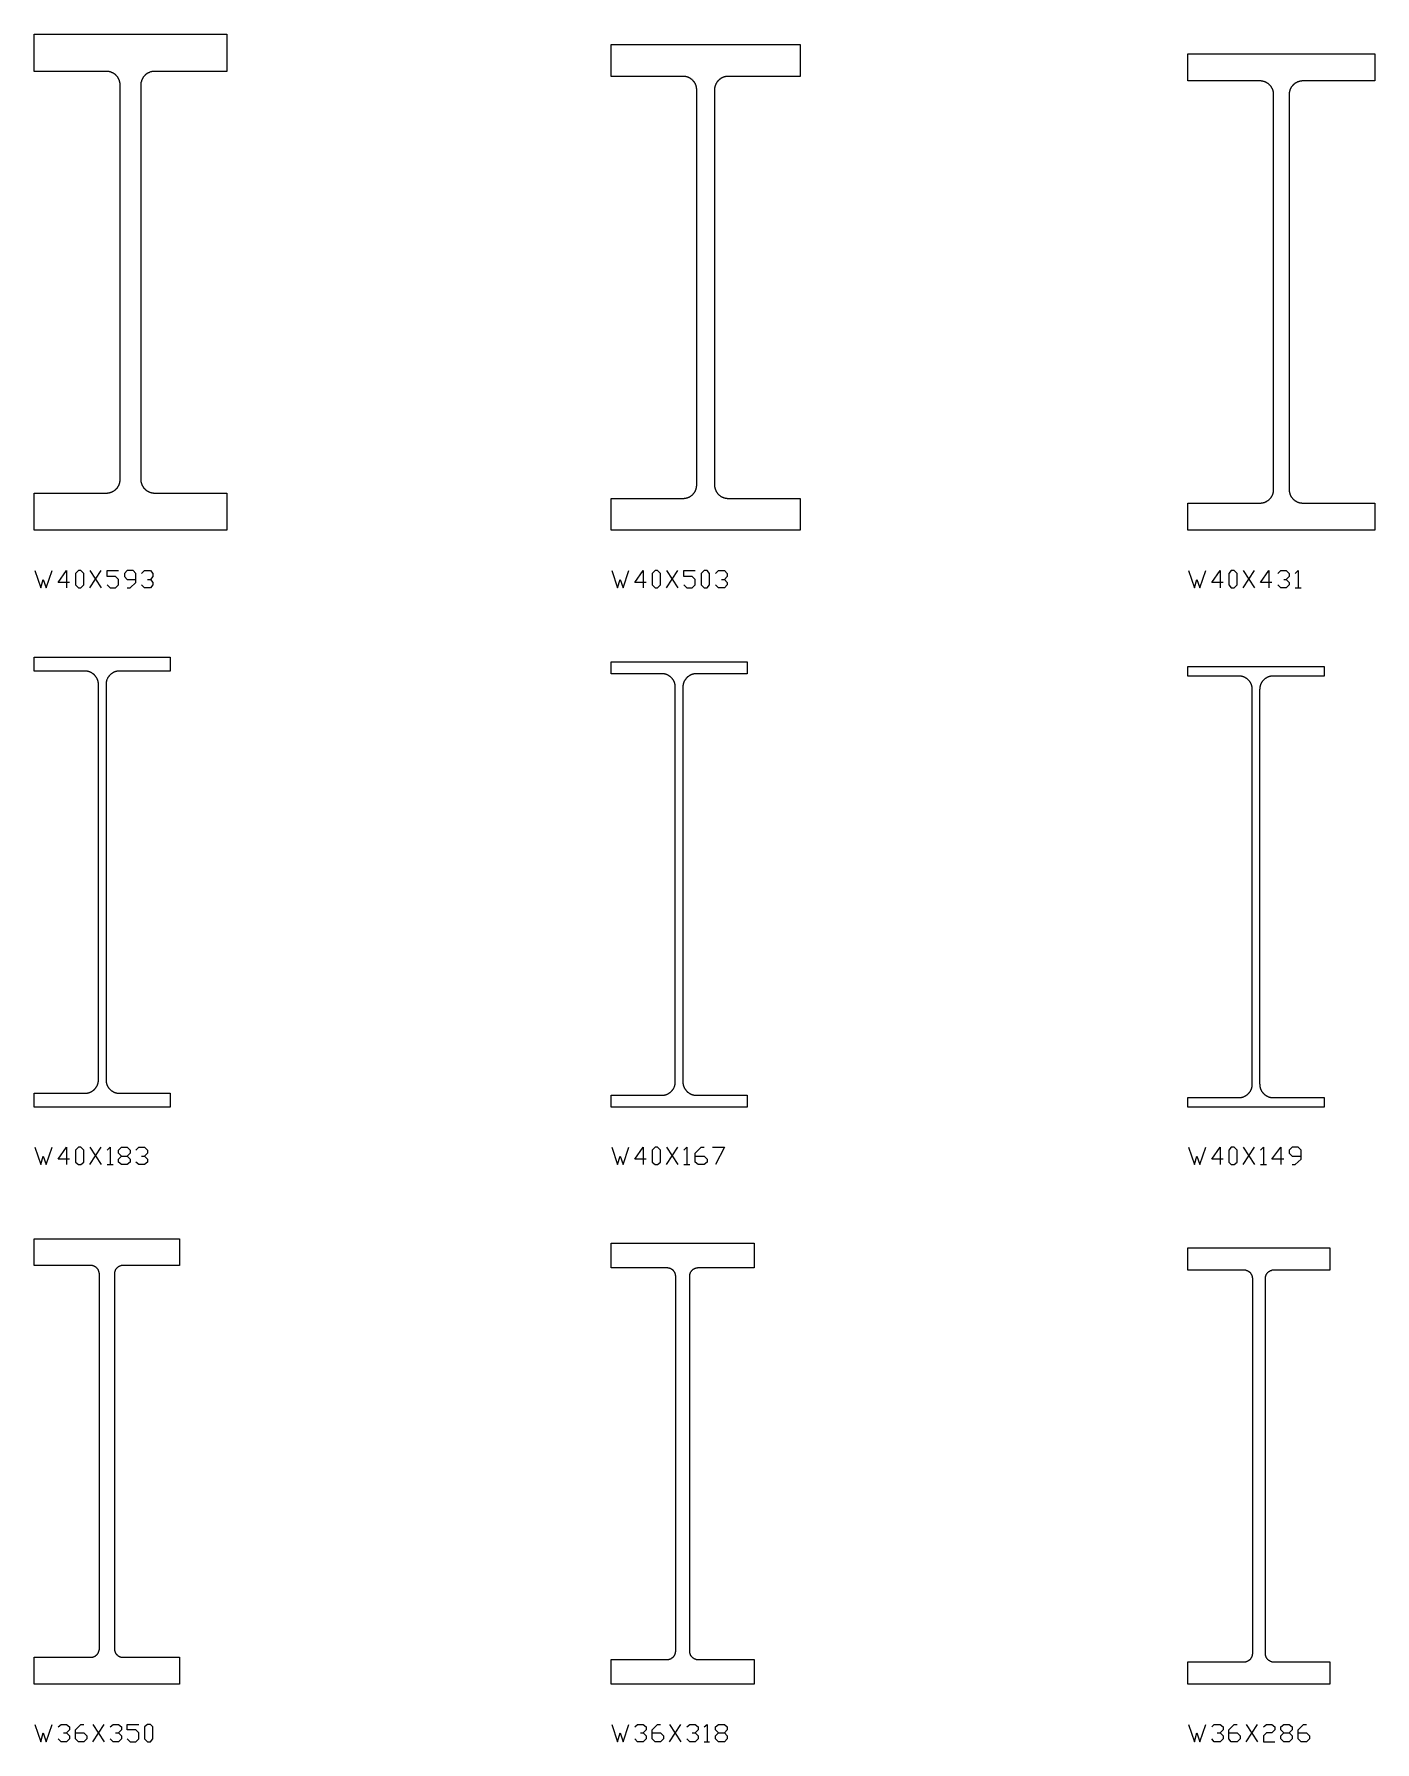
# Model space of a CAD drawing. Header units: inches. Extents: x 0 to 967, y -705 to 45.
# Drawn here: x 350 to 466.2, y -105 to 43 of the extents above; entities that cross this region are included whole.
import ezdxf

# ---------------------------------------------------------------- set-up
doc = ezdxf.new("R2010")
doc.units = ezdxf.units.IN
doc.header["$MEASUREMENT"] = 0
doc.layers.add('AISC_STEEL', color=7, linetype='Continuous')

msp = doc.modelspace()

# ---------------------------------------------------------------- linework, layer by layer
at = {"color": 3, "lineweight": 0}
for p, q in [((354.82, -4.98), (355.8, -3.49)), ((354.82, -3.49), (355.8, -4.98)), ((404.81, -4.98), (405.79, -3.49)), ((404.81, -3.49), (405.79, -4.98)), ((454.79, -4.98), (455.78, -3.49)), ((454.79, -3.49), (455.78, -4.98)), ((459.29, -4.98), (459.8, -4.98)), ((354.82, -54.97), (355.8, -53.47)), ((354.82, -53.47), (355.8, -54.97)), ((357.56, -54.25), (358.07, -54.25)), ((404.81, -54.97), (405.79, -53.47)), ((404.81, -53.47), (405.79, -54.97)), ((454.79, -54.97), (455.78, -53.47)), ((454.79, -53.47), (455.78, -54.97)), ((356.32, -54.97), (356.84, -54.97)), ((406.31, -54.97), (406.82, -54.97)), ((456.29, -54.97), (456.81, -54.97)), ((355.08, -105.01), (356.06, -103.51)), ((355.08, -103.51), (356.06, -105.01)), ((405.07, -105.01), (406.05, -103.51)), ((405.07, -103.51), (406.05, -105.01)), ((455.05, -105.01), (456.03, -103.51)), ((455.05, -103.51), (456.03, -105.01)), ((408.06, -105.01), (408.53, -105.01)), ((409.3, -104.23), (409.82, -104.23)), ((458.31, -104.23), (458.77, -104.23))]:
    msp.add_line(p, q, dxfattribs=at)
for points in [[(350.07, -3.49), (350.59, -4.98), (350.79, -4.26), (351.05, -4.98), (351.57, -3.49)], [(353.07, -4.52), (352.08, -4.52), (352.81, -3.49), (352.81, -4.98)], [(356.32, -4.73), (356.58, -4.98), (357.04, -4.98), (357.3, -4.73), (357.3, -4.26), (357.04, -4), (356.32, -4), (356.32, -3.49), (357.3, -3.49)], [(358.07, -4.98), (358.33, -4.98), (358.8, -4.52), (358.8, -3.74), (358.59, -3.49), (358.07, -3.49), (357.82, -3.74), (357.82, -4), (358.07, -4.26), (358.8, -4.26)], [(359.31, -3.74), (359.57, -3.49), (360.09, -3.49), (360.3, -3.74), (360.3, -4), (360.09, -4.26)], [(359.83, -4.26), (360.09, -4.26), (360.3, -4.52), (360.3, -4.73), (360.09, -4.98), (359.57, -4.98), (359.31, -4.73)], [(400.06, -3.49), (400.57, -4.98), (400.78, -4.26), (401.04, -4.98), (401.55, -3.49)], [(403.05, -4.52), (402.07, -4.52), (402.79, -3.49), (402.79, -4.98)], [(406.31, -4.73), (406.56, -4.98), (407.03, -4.98), (407.29, -4.73), (407.29, -4.26), (407.03, -4), (406.31, -4), (406.31, -3.49), (407.29, -3.49)], [(409.04, -3.74), (409.3, -3.49), (409.82, -3.49), (410.07, -3.74), (410.07, -4), (409.82, -4.26)], [(409.56, -4.26), (409.82, -4.26), (410.07, -4.52), (410.07, -4.73), (409.82, -4.98), (409.3, -4.98), (409.04, -4.73)], [(450.04, -3.49), (450.56, -4.98), (450.77, -4.26), (451.02, -4.98), (451.54, -3.49)], [(453.04, -4.52), (452.06, -4.52), (452.78, -3.49), (452.78, -4.98)], [(457.27, -4.52), (456.29, -4.52), (457.01, -3.49), (457.01, -4.98)], [(457.79, -3.74), (458.05, -3.49), (458.51, -3.49), (458.77, -3.74), (458.77, -4), (458.51, -4.26)], [(458.31, -4.26), (458.51, -4.26), (458.77, -4.52), (458.77, -4.73), (458.51, -4.98), (458.05, -4.98), (457.79, -4.73)], [(459.29, -3.74), (459.54, -3.49), (459.54, -4.98)], [(350.07, -53.47), (350.59, -54.97), (350.79, -54.25), (351.05, -54.97), (351.57, -53.47)], [(353.07, -54.51), (352.08, -54.51), (352.81, -53.47), (352.81, -54.97)], [(356.32, -53.73), (356.58, -53.47), (356.58, -54.97)], [(358.8, -53.73), (359.06, -53.47), (359.57, -53.47), (359.83, -53.73), (359.83, -53.99), (359.57, -54.25)], [(359.31, -54.25), (359.57, -54.25), (359.83, -54.51), (359.83, -54.76), (359.57, -54.97), (359.06, -54.97), (358.8, -54.76)], [(400.06, -53.47), (400.57, -54.97), (400.78, -54.25), (401.04, -54.97), (401.55, -53.47)], [(403.05, -54.51), (402.07, -54.51), (402.79, -53.47), (402.79, -54.97)], [(406.31, -53.73), (406.56, -53.47), (406.56, -54.97)], [(407.29, -54.25), (408.06, -54.25), (408.32, -54.51), (408.32, -54.76), (408.06, -54.97), (407.54, -54.97), (407.29, -54.76), (407.29, -53.99), (407.8, -53.47), (408.06, -53.47)], [(408.78, -53.47), (409.82, -53.47), (409.04, -54.97)], [(450.04, -53.47), (450.56, -54.97), (450.77, -54.25), (451.02, -54.97), (451.54, -53.47)], [(453.04, -54.51), (452.06, -54.51), (452.78, -53.47), (452.78, -54.97)], [(456.29, -53.73), (456.55, -53.47), (456.55, -54.97)], [(458.31, -54.51), (457.27, -54.51), (458.05, -53.47), (458.05, -54.97)], [(459.03, -54.97), (459.29, -54.97), (459.8, -54.51), (459.8, -53.73), (459.54, -53.47), (459.03, -53.47), (458.77, -53.73), (458.77, -53.99), (459.03, -54.25), (459.8, -54.25)], [(350.07, -103.51), (350.59, -105.01), (350.79, -104.23), (351.05, -105.01), (351.57, -103.51)], [(352.08, -103.72), (352.34, -103.51), (352.81, -103.51), (353.07, -103.72), (353.07, -103.97), (352.81, -104.23)], [(353.58, -104.23), (354.31, -104.23), (354.56, -104.49), (354.56, -104.75), (354.31, -105.01), (353.84, -105.01), (353.58, -104.75), (353.58, -103.97), (354.05, -103.51), (354.31, -103.51)], [(356.58, -103.72), (356.84, -103.51), (357.3, -103.51), (357.56, -103.72), (357.56, -103.97), (357.3, -104.23)], [(358.07, -104.75), (358.33, -105.01), (358.8, -105.01), (359.06, -104.75), (359.06, -104.23), (358.8, -103.97), (358.07, -103.97), (358.07, -103.51), (359.06, -103.51)], [(400.06, -103.51), (400.57, -105.01), (400.78, -104.23), (401.04, -105.01), (401.55, -103.51)], [(402.07, -103.72), (402.28, -103.51), (402.79, -103.51), (403.05, -103.72), (403.05, -103.97), (402.79, -104.23)], [(403.57, -104.23), (404.29, -104.23), (404.55, -104.49), (404.55, -104.75), (404.29, -105.01), (403.83, -105.01), (403.57, -104.75), (403.57, -103.97), (404.03, -103.51), (404.29, -103.51)], [(406.56, -103.72), (406.82, -103.51), (407.29, -103.51), (407.54, -103.72), (407.54, -103.97), (407.29, -104.23)], [(408.06, -103.72), (408.32, -103.51), (408.32, -105.01)], [(450.04, -103.51), (450.56, -105.01), (450.77, -104.23), (451.02, -105.01), (451.54, -103.51)], [(452.06, -103.72), (452.26, -103.51), (452.78, -103.51), (453.04, -103.72), (453.04, -103.97), (452.78, -104.23)], [(453.55, -104.23), (454.28, -104.23), (454.54, -104.49), (454.54, -104.75), (454.28, -105.01), (453.76, -105.01), (453.55, -104.75), (453.55, -103.97), (454.02, -103.51), (454.28, -103.51)], [(456.55, -103.72), (456.81, -103.51), (457.27, -103.51), (457.53, -103.72), (457.53, -103.97), (457.27, -104.23), (456.81, -104.23), (456.55, -104.49), (456.55, -105.01), (457.53, -105.01)], [(459.54, -104.23), (460.27, -104.23), (460.53, -104.49), (460.53, -104.75), (460.27, -105.01), (459.8, -105.01), (459.54, -104.75), (459.54, -103.97), (460.01, -103.51), (460.27, -103.51)], [(352.55, -104.23), (352.81, -104.23), (353.07, -104.49), (353.07, -104.75), (352.81, -105.01), (352.34, -105.01), (352.08, -104.75)], [(357.04, -104.23), (357.3, -104.23), (357.56, -104.49), (357.56, -104.75), (357.3, -105.01), (356.84, -105.01), (356.58, -104.75)], [(402.54, -104.23), (402.79, -104.23), (403.05, -104.49), (403.05, -104.75), (402.79, -105.01), (402.28, -105.01), (402.07, -104.75)], [(407.03, -104.23), (407.29, -104.23), (407.54, -104.49), (407.54, -104.75), (407.29, -105.01), (406.82, -105.01), (406.56, -104.75)], [(452.52, -104.23), (452.78, -104.23), (453.04, -104.49), (453.04, -104.75), (452.78, -105.01), (452.26, -105.01), (452.06, -104.75)]]:
    msp.add_lwpolyline(points, dxfattribs=at)
for points in [[(353.84, -4.98), (353.84, -4.98), (354.05, -4.98), (354.31, -4.73), (354.31, -3.74), (354.05, -3.49), (353.84, -3.49), (353.58, -3.74), (353.58, -4.73)], [(403.83, -4.98), (403.83, -4.98), (404.03, -4.98), (404.29, -4.73), (404.29, -3.74), (404.03, -3.49), (403.83, -3.49), (403.57, -3.74), (403.57, -4.73)], [(408.06, -4.98), (408.06, -4.98), (408.32, -4.98), (408.53, -4.73), (408.53, -3.74), (408.32, -3.49), (408.06, -3.49), (407.8, -3.74), (407.8, -4.73)], [(453.76, -4.98), (453.76, -4.98), (454.02, -4.98), (454.28, -4.73), (454.28, -3.74), (454.02, -3.49), (453.76, -3.49), (453.55, -3.74), (453.55, -4.73)], [(353.84, -54.97), (353.84, -54.97), (354.05, -54.97), (354.31, -54.76), (354.31, -53.73), (354.05, -53.47), (353.84, -53.47), (353.58, -53.73), (353.58, -54.76)], [(358.07, -54.25), (358.33, -54.51), (358.33, -54.76), (358.07, -54.97), (357.56, -54.97), (357.3, -54.76), (357.3, -54.51), (357.56, -54.25), (357.3, -53.99), (357.3, -53.73), (357.56, -53.47), (358.07, -53.47), (358.33, -53.73), (358.33, -53.99)], [(403.83, -54.97), (403.83, -54.97), (404.03, -54.97), (404.29, -54.76), (404.29, -53.73), (404.03, -53.47), (403.83, -53.47), (403.57, -53.73), (403.57, -54.76)], [(453.76, -54.97), (453.76, -54.97), (454.02, -54.97), (454.28, -54.76), (454.28, -53.73), (454.02, -53.47), (453.76, -53.47), (453.55, -53.73), (453.55, -54.76)], [(359.83, -105.01), (359.83, -105.01), (360.09, -105.01), (360.3, -104.75), (360.3, -103.72), (360.09, -103.51), (359.83, -103.51), (359.57, -103.72), (359.57, -104.75)], [(409.82, -104.23), (410.07, -104.49), (410.07, -104.75), (409.82, -105.01), (409.3, -105.01), (409.04, -104.75), (409.04, -104.49), (409.3, -104.23), (409.04, -103.97), (409.04, -103.72), (409.3, -103.51), (409.82, -103.51), (410.07, -103.72), (410.07, -103.97)], [(458.77, -104.23), (459.03, -104.49), (459.03, -104.75), (458.77, -105.01), (458.31, -105.01), (458.05, -104.75), (458.05, -104.49), (458.31, -104.23), (458.05, -103.97), (458.05, -103.72), (458.31, -103.51), (458.77, -103.51), (459.03, -103.72), (459.03, -103.97)]]:
    msp.add_lwpolyline(points, close=True, dxfattribs=at)
at = {"layer": 'AISC_STEEL'}
for points in [[(366.7, 43), (366.7, 39.77), (360.43, 39.77), (360.4, 39.77), (360.37, 39.77), (360.34, 39.77), (360.31, 39.76), (360.28, 39.76), (360.25, 39.76), (360.22, 39.75), (360.19, 39.75), (360.16, 39.74), (360.13, 39.73), (360.1, 39.72), (360.07, 39.72), (360.04, 39.71), (360.02, 39.7), (359.99, 39.69), (359.96, 39.67), (359.93, 39.66), (359.91, 39.65), (359.88, 39.64), (359.85, 39.62), (359.83, 39.61), (359.8, 39.59), (359.78, 39.58), (359.75, 39.56), (359.73, 39.54), (359.7, 39.52), (359.68, 39.5), (359.66, 39.49), (359.63, 39.47), (359.61, 39.45), (359.59, 39.42), (359.57, 39.4), (359.55, 39.38), (359.53, 39.36), (359.51, 39.34), (359.49, 39.31), (359.47, 39.29), (359.46, 39.26), (359.44, 39.24), (359.42, 39.21), (359.41, 39.19), (359.39, 39.16), (359.38, 39.14), (359.37, 39.11), (359.35, 39.08), (359.34, 39.06), (359.33, 39.03), (359.32, 39), (359.31, 38.97), (359.3, 38.94), (359.29, 38.91), (359.28, 38.89), (359.28, 38.86), (359.27, 38.83), (359.26, 38.8), (359.26, 38.77), (359.25, 38.74), (359.25, 38.71), (359.25, 38.68), (359.25, 38.65), (359.25, 38.62), (359.25, 38.59), (359.25, 4.41), (359.25, 4.38), (359.25, 4.35), (359.25, 4.32), (359.25, 4.29), (359.25, 4.26), (359.26, 4.23), (359.26, 4.2), (359.27, 4.17), (359.28, 4.14), (359.28, 4.11), (359.29, 4.09), (359.3, 4.06), (359.31, 4.03), (359.32, 4), (359.33, 3.97), (359.34, 3.94), (359.35, 3.92), (359.37, 3.89), (359.38, 3.86), (359.39, 3.84), (359.41, 3.81), (359.42, 3.79), (359.44, 3.76), (359.46, 3.74), (359.47, 3.71), (359.49, 3.69), (359.51, 3.66), (359.53, 3.64), (359.55, 3.62), (359.57, 3.6), (359.59, 3.58), (359.61, 3.55), (359.63, 3.53), (359.66, 3.51), (359.68, 3.5), (359.7, 3.48), (359.73, 3.46), (359.75, 3.44), (359.78, 3.42), (359.8, 3.41), (359.83, 3.39), (359.85, 3.38), (359.88, 3.36), (359.91, 3.35), (359.93, 3.34), (359.96, 3.33), (359.99, 3.31), (360.02, 3.3), (360.04, 3.29), (360.07, 3.28), (360.1, 3.28), (360.13, 3.27), (360.16, 3.26), (360.19, 3.25), (360.22, 3.25), (360.25, 3.24), (360.28, 3.24), (360.31, 3.24), (360.34, 3.23), (360.37, 3.23), (360.4, 3.23), (360.43, 3.23), (366.7, 3.23), (366.7, 0), (358.35, 0), (350, 0), (350, 3.23), (356.27, 3.23), (356.3, 3.23), (356.33, 3.23), (356.36, 3.23), (356.39, 3.24), (356.42, 3.24), (356.45, 3.24), (356.48, 3.25), (356.51, 3.25), (356.54, 3.26), (356.57, 3.27), (356.6, 3.28), (356.63, 3.28), (356.66, 3.29), (356.68, 3.3), (356.71, 3.31), (356.74, 3.33), (356.77, 3.34), (356.79, 3.35), (356.82, 3.36), (356.85, 3.38), (356.87, 3.39), (356.9, 3.41), (356.92, 3.42), (356.95, 3.44), (356.97, 3.46), (357, 3.48), (357.02, 3.5), (357.04, 3.51), (357.07, 3.53), (357.09, 3.55), (357.11, 3.58), (357.13, 3.6), (357.15, 3.62), (357.17, 3.64), (357.19, 3.66), (357.21, 3.69), (357.23, 3.71), (357.24, 3.74), (357.26, 3.76), (357.28, 3.79), (357.29, 3.81), (357.31, 3.84), (357.32, 3.86), (357.33, 3.89), (357.35, 3.92), (357.36, 3.94), (357.37, 3.97), (357.38, 4), (357.39, 4.03), (357.4, 4.06), (357.41, 4.09), (357.42, 4.11), (357.42, 4.14), (357.43, 4.17), (357.44, 4.2), (357.44, 4.23), (357.45, 4.26), (357.45, 4.29), (357.45, 4.32), (357.45, 4.35), (357.45, 4.38), (357.45, 4.41), (357.45, 38.59), (357.45, 38.62), (357.45, 38.65), (357.45, 38.68), (357.45, 38.71), (357.45, 38.74), (357.44, 38.77), (357.44, 38.8), (357.43, 38.83), (357.42, 38.86), (357.42, 38.89), (357.41, 38.91), (357.4, 38.94), (357.39, 38.97), (357.38, 39), (357.37, 39.03), (357.36, 39.06), (357.35, 39.08), (357.33, 39.11), (357.32, 39.14), (357.31, 39.16), (357.29, 39.19), (357.28, 39.21), (357.26, 39.24), (357.24, 39.26), (357.23, 39.29), (357.21, 39.31), (357.19, 39.34), (357.17, 39.36), (357.15, 39.38), (357.13, 39.4), (357.11, 39.42), (357.09, 39.45), (357.07, 39.47), (357.04, 39.49), (357.02, 39.5), (357, 39.52), (356.97, 39.54), (356.95, 39.56), (356.92, 39.58), (356.9, 39.59), (356.87, 39.61), (356.85, 39.62), (356.82, 39.64), (356.79, 39.65), (356.77, 39.66), (356.74, 39.67), (356.71, 39.69), (356.68, 39.7), (356.66, 39.71), (356.63, 39.72), (356.6, 39.72), (356.57, 39.73), (356.54, 39.74), (356.51, 39.75), (356.48, 39.75), (356.45, 39.76), (356.42, 39.76), (356.39, 39.76), (356.36, 39.77), (356.33, 39.77), (356.3, 39.77), (356.27, 39.77), (350, 39.77), (350, 43), (358.35, 43)], [(416.4, 42.1), (416.4, 39.34), (410.15, 39.34), (410.12, 39.34), (410.09, 39.34), (410.06, 39.34), (410.03, 39.33), (410, 39.33), (409.97, 39.33), (409.94, 39.32), (409.91, 39.32), (409.88, 39.31), (409.85, 39.3), (409.83, 39.29), (409.8, 39.29), (409.77, 39.28), (409.74, 39.27), (409.71, 39.26), (409.68, 39.24), (409.66, 39.23), (409.63, 39.22), (409.6, 39.21), (409.58, 39.19), (409.55, 39.18), (409.53, 39.16), (409.5, 39.15), (409.48, 39.13), (409.45, 39.11), (409.43, 39.09), (409.4, 39.07), (409.38, 39.06), (409.36, 39.04), (409.34, 39.02), (409.32, 38.99), (409.29, 38.97), (409.27, 38.95), (409.25, 38.93), (409.24, 38.91), (409.22, 38.88), (409.2, 38.86), (409.18, 38.83), (409.16, 38.81), (409.15, 38.78), (409.13, 38.76), (409.12, 38.73), (409.1, 38.71), (409.09, 38.68), (409.08, 38.65), (409.07, 38.63), (409.05, 38.6), (409.04, 38.57), (409.03, 38.54), (409.02, 38.51), (409.02, 38.48), (409.01, 38.46), (409, 38.43), (408.99, 38.4), (408.99, 38.37), (408.98, 38.34), (408.98, 38.31), (408.98, 38.28), (408.97, 38.25), (408.97, 38.22), (408.97, 38.19), (408.97, 38.16), (408.97, 3.94), (408.97, 3.91), (408.97, 3.88), (408.97, 3.85), (408.98, 3.82), (408.98, 3.79), (408.98, 3.76), (408.99, 3.73), (408.99, 3.7), (409, 3.67), (409.01, 3.64), (409.02, 3.62), (409.02, 3.59), (409.03, 3.56), (409.04, 3.53), (409.05, 3.5), (409.07, 3.47), (409.08, 3.45), (409.09, 3.42), (409.1, 3.39), (409.12, 3.37), (409.13, 3.34), (409.15, 3.32), (409.16, 3.29), (409.18, 3.27), (409.2, 3.24), (409.22, 3.22), (409.24, 3.19), (409.25, 3.17), (409.27, 3.15), (409.29, 3.13), (409.32, 3.11), (409.34, 3.08), (409.36, 3.06), (409.38, 3.04), (409.4, 3.03), (409.43, 3.01), (409.45, 2.99), (409.48, 2.97), (409.5, 2.95), (409.53, 2.94), (409.55, 2.92), (409.58, 2.91), (409.6, 2.89), (409.63, 2.88), (409.66, 2.87), (409.68, 2.86), (409.71, 2.84), (409.74, 2.83), (409.77, 2.82), (409.8, 2.81), (409.83, 2.81), (409.85, 2.8), (409.88, 2.79), (409.91, 2.78), (409.94, 2.78), (409.97, 2.77), (410, 2.77), (410.03, 2.77), (410.06, 2.76), (410.09, 2.76), (410.12, 2.76), (410.15, 2.76), (416.4, 2.76), (416.4, 0), (408.2, 0), (400, 0), (400, 2.76), (406.25, 2.76), (406.28, 2.76), (406.31, 2.76), (406.34, 2.76), (406.37, 2.77), (406.4, 2.77), (406.43, 2.77), (406.46, 2.78), (406.49, 2.78), (406.52, 2.79), (406.55, 2.8), (406.57, 2.81), (406.6, 2.81), (406.63, 2.82), (406.66, 2.83), (406.69, 2.84), (406.72, 2.86), (406.74, 2.87), (406.77, 2.88), (406.8, 2.89), (406.82, 2.91), (406.85, 2.92), (406.87, 2.94), (406.9, 2.95), (406.92, 2.97), (406.95, 2.99), (406.97, 3.01), (407, 3.03), (407.02, 3.04), (407.04, 3.06), (407.06, 3.08), (407.08, 3.11), (407.11, 3.13), (407.13, 3.15), (407.15, 3.17), (407.16, 3.19), (407.18, 3.22), (407.2, 3.24), (407.22, 3.27), (407.24, 3.29), (407.25, 3.32), (407.27, 3.34), (407.28, 3.37), (407.3, 3.39), (407.31, 3.42), (407.32, 3.45), (407.33, 3.47), (407.35, 3.5), (407.36, 3.53), (407.37, 3.56), (407.38, 3.59), (407.38, 3.62), (407.39, 3.64), (407.4, 3.67), (407.41, 3.7), (407.41, 3.73), (407.42, 3.76), (407.42, 3.79), (407.42, 3.82), (407.43, 3.85), (407.43, 3.88), (407.43, 3.91), (407.43, 3.94), (407.43, 38.16), (407.43, 38.19), (407.43, 38.22), (407.43, 38.25), (407.42, 38.28), (407.42, 38.31), (407.42, 38.34), (407.41, 38.37), (407.41, 38.4), (407.4, 38.43), (407.39, 38.46), (407.38, 38.48), (407.38, 38.51), (407.37, 38.54), (407.36, 38.57), (407.35, 38.6), (407.33, 38.63), (407.32, 38.65), (407.31, 38.68), (407.3, 38.71), (407.28, 38.73), (407.27, 38.76), (407.25, 38.78), (407.24, 38.81), (407.22, 38.83), (407.2, 38.86), (407.18, 38.88), (407.16, 38.91), (407.15, 38.93), (407.13, 38.95), (407.11, 38.97), (407.08, 38.99), (407.06, 39.02), (407.04, 39.04), (407.02, 39.06), (407, 39.07), (406.97, 39.09), (406.95, 39.11), (406.92, 39.13), (406.9, 39.15), (406.87, 39.16), (406.85, 39.18), (406.82, 39.19), (406.8, 39.21), (406.77, 39.22), (406.74, 39.23), (406.72, 39.24), (406.69, 39.26), (406.66, 39.27), (406.63, 39.28), (406.6, 39.29), (406.57, 39.29), (406.55, 39.3), (406.52, 39.31), (406.49, 39.32), (406.46, 39.32), (406.43, 39.33), (406.4, 39.33), (406.37, 39.33), (406.34, 39.34), (406.31, 39.34), (406.28, 39.34), (406.25, 39.34), (400, 39.34), (400, 42.1), (408.2, 42.1)], [(466.2, 41.3), (466.2, 38.94), (459.95, 38.94), (459.92, 38.94), (459.89, 38.94), (459.86, 38.94), (459.83, 38.93), (459.8, 38.93), (459.77, 38.93), (459.74, 38.92), (459.71, 38.92), (459.68, 38.91), (459.65, 38.9), (459.63, 38.89), (459.6, 38.89), (459.57, 38.88), (459.54, 38.87), (459.51, 38.86), (459.48, 38.84), (459.46, 38.83), (459.43, 38.82), (459.4, 38.81), (459.38, 38.79), (459.35, 38.78), (459.33, 38.76), (459.3, 38.75), (459.28, 38.73), (459.25, 38.71), (459.23, 38.69), (459.2, 38.67), (459.18, 38.66), (459.16, 38.64), (459.14, 38.62), (459.12, 38.59), (459.09, 38.57), (459.07, 38.55), (459.05, 38.53), (459.04, 38.51), (459.02, 38.48), (459, 38.46), (458.98, 38.43), (458.96, 38.41), (458.95, 38.38), (458.93, 38.36), (458.92, 38.33), (458.9, 38.31), (458.89, 38.28), (458.88, 38.25), (458.87, 38.23), (458.85, 38.2), (458.84, 38.17), (458.83, 38.14), (458.82, 38.11), (458.82, 38.08), (458.81, 38.06), (458.8, 38.03), (458.79, 38), (458.79, 37.97), (458.78, 37.94), (458.78, 37.91), (458.78, 37.88), (458.77, 37.85), (458.77, 37.82), (458.77, 37.79), (458.77, 37.76), (458.77, 3.54), (458.77, 3.51), (458.77, 3.48), (458.77, 3.45), (458.78, 3.42), (458.78, 3.39), (458.78, 3.36), (458.79, 3.33), (458.79, 3.3), (458.8, 3.27), (458.81, 3.24), (458.82, 3.22), (458.82, 3.19), (458.83, 3.16), (458.84, 3.13), (458.85, 3.1), (458.87, 3.07), (458.88, 3.05), (458.89, 3.02), (458.9, 2.99), (458.92, 2.97), (458.93, 2.94), (458.95, 2.92), (458.96, 2.89), (458.98, 2.87), (459, 2.84), (459.02, 2.82), (459.04, 2.79), (459.05, 2.77), (459.07, 2.75), (459.09, 2.73), (459.12, 2.71), (459.14, 2.68), (459.16, 2.66), (459.18, 2.64), (459.2, 2.63), (459.23, 2.61), (459.25, 2.59), (459.28, 2.57), (459.3, 2.55), (459.33, 2.54), (459.35, 2.52), (459.38, 2.51), (459.4, 2.49), (459.43, 2.48), (459.46, 2.47), (459.48, 2.46), (459.51, 2.44), (459.54, 2.43), (459.57, 2.42), (459.6, 2.41), (459.63, 2.41), (459.65, 2.4), (459.68, 2.39), (459.71, 2.38), (459.74, 2.38), (459.77, 2.37), (459.8, 2.37), (459.83, 2.37), (459.86, 2.36), (459.89, 2.36), (459.92, 2.36), (459.95, 2.36), (466.2, 2.36), (466.2, 0), (458.1, 0), (450, 0), (450, 2.36), (456.25, 2.36), (456.28, 2.36), (456.31, 2.36), (456.34, 2.36), (456.37, 2.37), (456.4, 2.37), (456.43, 2.37), (456.46, 2.38), (456.49, 2.38), (456.52, 2.39), (456.55, 2.4), (456.57, 2.41), (456.6, 2.41), (456.63, 2.42), (456.66, 2.43), (456.69, 2.44), (456.72, 2.46), (456.74, 2.47), (456.77, 2.48), (456.8, 2.49), (456.82, 2.51), (456.85, 2.52), (456.87, 2.54), (456.9, 2.55), (456.92, 2.57), (456.95, 2.59), (456.97, 2.61), (457, 2.63), (457.02, 2.64), (457.04, 2.66), (457.06, 2.68), (457.08, 2.71), (457.11, 2.73), (457.13, 2.75), (457.15, 2.77), (457.16, 2.79), (457.18, 2.82), (457.2, 2.84), (457.22, 2.87), (457.24, 2.89), (457.25, 2.92), (457.27, 2.94), (457.28, 2.97), (457.3, 2.99), (457.31, 3.02), (457.32, 3.05), (457.33, 3.07), (457.35, 3.1), (457.36, 3.13), (457.37, 3.16), (457.38, 3.19), (457.38, 3.22), (457.39, 3.24), (457.4, 3.27), (457.41, 3.3), (457.41, 3.33), (457.42, 3.36), (457.42, 3.39), (457.42, 3.42), (457.43, 3.45), (457.43, 3.48), (457.43, 3.51), (457.43, 3.54), (457.43, 37.76), (457.43, 37.79), (457.43, 37.82), (457.43, 37.85), (457.42, 37.88), (457.42, 37.91), (457.42, 37.94), (457.41, 37.97), (457.41, 38), (457.4, 38.03), (457.39, 38.06), (457.38, 38.08), (457.38, 38.11), (457.37, 38.14), (457.36, 38.17), (457.35, 38.2), (457.33, 38.23), (457.32, 38.25), (457.31, 38.28), (457.3, 38.31), (457.28, 38.33), (457.27, 38.36), (457.25, 38.38), (457.24, 38.41), (457.22, 38.43), (457.2, 38.46), (457.18, 38.48), (457.16, 38.51), (457.15, 38.53), (457.13, 38.55), (457.11, 38.57), (457.08, 38.59), (457.06, 38.62), (457.04, 38.64), (457.02, 38.66), (457, 38.67), (456.97, 38.69), (456.95, 38.71), (456.92, 38.73), (456.9, 38.75), (456.87, 38.76), (456.85, 38.78), (456.82, 38.79), (456.8, 38.81), (456.77, 38.82), (456.74, 38.83), (456.72, 38.84), (456.69, 38.86), (456.66, 38.87), (456.63, 38.88), (456.6, 38.89), (456.57, 38.89), (456.55, 38.9), (456.52, 38.91), (456.49, 38.92), (456.46, 38.92), (456.43, 38.93), (456.4, 38.93), (456.37, 38.93), (456.34, 38.94), (456.31, 38.94), (456.28, 38.94), (456.25, 38.94), (450, 38.94), (450, 41.3), (458.1, 41.3)], [(361.8, -11), (361.8, -12.2), (357.4, -12.2), (357.38, -12.2), (357.35, -12.2), (357.32, -12.2), (357.29, -12.21), (357.26, -12.21), (357.23, -12.21), (357.2, -12.22), (357.17, -12.22), (357.14, -12.23), (357.11, -12.24), (357.08, -12.25), (357.05, -12.25), (357.02, -12.26), (357, -12.27), (356.97, -12.28), (356.94, -12.3), (356.91, -12.31), (356.89, -12.32), (356.86, -12.33), (356.83, -12.35), (356.81, -12.36), (356.78, -12.38), (356.76, -12.39), (356.73, -12.41), (356.71, -12.43), (356.68, -12.45), (356.66, -12.47), (356.64, -12.48), (356.61, -12.5), (356.59, -12.52), (356.57, -12.55), (356.55, -12.57), (356.53, -12.59), (356.51, -12.61), (356.49, -12.63), (356.47, -12.66), (356.45, -12.68), (356.44, -12.71), (356.42, -12.73), (356.4, -12.76), (356.39, -12.78), (356.37, -12.81), (356.36, -12.83), (356.35, -12.86), (356.33, -12.89), (356.32, -12.91), (356.31, -12.94), (356.3, -12.97), (356.29, -13), (356.28, -13.03), (356.27, -13.06), (356.26, -13.08), (356.26, -13.11), (356.25, -13.14), (356.24, -13.17), (356.24, -13.2), (356.23, -13.23), (356.23, -13.26), (356.23, -13.29), (356.23, -13.32), (356.23, -13.35), (356.23, -13.38), (356.23, -47.62), (356.23, -47.65), (356.23, -47.68), (356.23, -47.71), (356.23, -47.74), (356.23, -47.77), (356.24, -47.8), (356.24, -47.83), (356.25, -47.86), (356.26, -47.89), (356.26, -47.92), (356.27, -47.94), (356.28, -47.97), (356.29, -48), (356.3, -48.03), (356.31, -48.06), (356.32, -48.09), (356.33, -48.11), (356.35, -48.14), (356.36, -48.17), (356.37, -48.19), (356.39, -48.22), (356.4, -48.24), (356.42, -48.27), (356.44, -48.29), (356.45, -48.32), (356.47, -48.34), (356.49, -48.37), (356.51, -48.39), (356.53, -48.41), (356.55, -48.43), (356.57, -48.45), (356.59, -48.48), (356.61, -48.5), (356.64, -48.52), (356.66, -48.53), (356.68, -48.55), (356.71, -48.57), (356.73, -48.59), (356.76, -48.61), (356.78, -48.62), (356.81, -48.64), (356.83, -48.65), (356.86, -48.67), (356.89, -48.68), (356.91, -48.69), (356.94, -48.7), (356.97, -48.72), (357, -48.73), (357.02, -48.74), (357.05, -48.75), (357.08, -48.75), (357.11, -48.76), (357.14, -48.77), (357.17, -48.78), (357.2, -48.78), (357.23, -48.79), (357.26, -48.79), (357.29, -48.79), (357.32, -48.8), (357.35, -48.8), (357.38, -48.8), (357.4, -48.8), (361.8, -48.8), (361.8, -50), (355.9, -50), (350, -50), (350, -48.8), (354.39, -48.8), (354.42, -48.8), (354.45, -48.8), (354.48, -48.8), (354.51, -48.79), (354.54, -48.79), (354.57, -48.79), (354.6, -48.78), (354.63, -48.78), (354.66, -48.77), (354.69, -48.76), (354.72, -48.75), (354.75, -48.75), (354.78, -48.74), (354.8, -48.73), (354.83, -48.72), (354.86, -48.7), (354.89, -48.69), (354.91, -48.68), (354.94, -48.67), (354.97, -48.65), (354.99, -48.64), (355.02, -48.62), (355.04, -48.61), (355.07, -48.59), (355.09, -48.57), (355.12, -48.55), (355.14, -48.53), (355.16, -48.52), (355.19, -48.5), (355.21, -48.48), (355.23, -48.45), (355.25, -48.43), (355.27, -48.41), (355.29, -48.39), (355.31, -48.37), (355.33, -48.34), (355.35, -48.32), (355.36, -48.29), (355.38, -48.27), (355.4, -48.24), (355.41, -48.22), (355.43, -48.19), (355.44, -48.17), (355.45, -48.14), (355.47, -48.11), (355.48, -48.09), (355.49, -48.06), (355.5, -48.03), (355.51, -48), (355.52, -47.97), (355.53, -47.94), (355.54, -47.92), (355.54, -47.89), (355.55, -47.86), (355.56, -47.83), (355.56, -47.8), (355.57, -47.77), (355.57, -47.74), (355.57, -47.71), (355.57, -47.68), (355.57, -47.65), (355.57, -47.62), (355.57, -13.38), (355.57, -13.35), (355.57, -13.32), (355.57, -13.29), (355.57, -13.26), (355.57, -13.23), (355.56, -13.2), (355.56, -13.17), (355.55, -13.14), (355.54, -13.11), (355.54, -13.08), (355.53, -13.06), (355.52, -13.03), (355.51, -13), (355.5, -12.97), (355.49, -12.94), (355.48, -12.91), (355.47, -12.89), (355.45, -12.86), (355.44, -12.83), (355.43, -12.81), (355.41, -12.78), (355.4, -12.76), (355.38, -12.73), (355.36, -12.71), (355.35, -12.68), (355.33, -12.66), (355.31, -12.63), (355.29, -12.61), (355.27, -12.59), (355.25, -12.57), (355.23, -12.55), (355.21, -12.52), (355.19, -12.5), (355.16, -12.48), (355.14, -12.47), (355.12, -12.45), (355.09, -12.43), (355.07, -12.41), (355.04, -12.39), (355.02, -12.38), (354.99, -12.36), (354.97, -12.35), (354.94, -12.33), (354.91, -12.32), (354.89, -12.31), (354.86, -12.3), (354.83, -12.28), (354.8, -12.27), (354.78, -12.26), (354.75, -12.25), (354.72, -12.25), (354.69, -12.24), (354.66, -12.23), (354.63, -12.22), (354.6, -12.22), (354.57, -12.21), (354.54, -12.21), (354.51, -12.21), (354.48, -12.2), (354.45, -12.2), (354.42, -12.2), (354.39, -12.2), (350, -12.2), (350, -11), (355.9, -11)], [(411.8, -11.4), (411.8, -12.43), (407.4, -12.43), (407.38, -12.43), (407.35, -12.43), (407.32, -12.43), (407.29, -12.44), (407.26, -12.44), (407.23, -12.44), (407.2, -12.45), (407.17, -12.45), (407.14, -12.46), (407.11, -12.47), (407.08, -12.48), (407.05, -12.48), (407.02, -12.49), (407, -12.5), (406.97, -12.51), (406.94, -12.53), (406.91, -12.54), (406.89, -12.55), (406.86, -12.56), (406.83, -12.58), (406.81, -12.59), (406.78, -12.61), (406.76, -12.62), (406.73, -12.64), (406.71, -12.66), (406.68, -12.68), (406.66, -12.7), (406.64, -12.71), (406.61, -12.73), (406.59, -12.75), (406.57, -12.78), (406.55, -12.8), (406.53, -12.82), (406.51, -12.84), (406.49, -12.86), (406.47, -12.89), (406.45, -12.91), (406.44, -12.94), (406.42, -12.96), (406.4, -12.99), (406.39, -13.01), (406.37, -13.04), (406.36, -13.06), (406.35, -13.09), (406.33, -13.12), (406.32, -13.14), (406.31, -13.17), (406.3, -13.2), (406.29, -13.23), (406.28, -13.26), (406.27, -13.29), (406.26, -13.31), (406.26, -13.34), (406.25, -13.37), (406.24, -13.4), (406.24, -13.43), (406.23, -13.46), (406.23, -13.49), (406.23, -13.52), (406.23, -13.55), (406.23, -13.58), (406.23, -13.61), (406.23, -47.79), (406.23, -47.82), (406.23, -47.85), (406.23, -47.88), (406.23, -47.91), (406.23, -47.94), (406.24, -47.97), (406.24, -48), (406.25, -48.03), (406.26, -48.06), (406.26, -48.09), (406.27, -48.11), (406.28, -48.14), (406.29, -48.17), (406.3, -48.2), (406.31, -48.23), (406.32, -48.26), (406.33, -48.28), (406.35, -48.31), (406.36, -48.34), (406.37, -48.36), (406.39, -48.39), (406.4, -48.41), (406.42, -48.44), (406.44, -48.46), (406.45, -48.49), (406.47, -48.51), (406.49, -48.54), (406.51, -48.56), (406.53, -48.58), (406.55, -48.6), (406.57, -48.62), (406.59, -48.65), (406.61, -48.67), (406.64, -48.69), (406.66, -48.7), (406.68, -48.72), (406.71, -48.74), (406.73, -48.76), (406.76, -48.78), (406.78, -48.79), (406.81, -48.81), (406.83, -48.82), (406.86, -48.84), (406.89, -48.85), (406.91, -48.86), (406.94, -48.87), (406.97, -48.89), (407, -48.9), (407.02, -48.91), (407.05, -48.92), (407.08, -48.92), (407.11, -48.93), (407.14, -48.94), (407.17, -48.95), (407.2, -48.95), (407.23, -48.96), (407.26, -48.96), (407.29, -48.96), (407.32, -48.97), (407.35, -48.97), (407.38, -48.97), (407.4, -48.97), (411.8, -48.97), (411.8, -50), (405.9, -50), (400, -50), (400, -48.97), (404.39, -48.97), (404.42, -48.97), (404.45, -48.97), (404.48, -48.97), (404.51, -48.96), (404.54, -48.96), (404.57, -48.96), (404.6, -48.95), (404.63, -48.95), (404.66, -48.94), (404.69, -48.93), (404.72, -48.92), (404.75, -48.92), (404.78, -48.91), (404.8, -48.9), (404.83, -48.89), (404.86, -48.87), (404.89, -48.86), (404.91, -48.85), (404.94, -48.84), (404.97, -48.82), (404.99, -48.81), (405.02, -48.79), (405.04, -48.78), (405.07, -48.76), (405.09, -48.74), (405.12, -48.72), (405.14, -48.7), (405.16, -48.69), (405.19, -48.67), (405.21, -48.65), (405.23, -48.62), (405.25, -48.6), (405.27, -48.58), (405.29, -48.56), (405.31, -48.54), (405.33, -48.51), (405.35, -48.49), (405.36, -48.46), (405.38, -48.44), (405.4, -48.41), (405.41, -48.39), (405.43, -48.36), (405.44, -48.34), (405.45, -48.31), (405.47, -48.28), (405.48, -48.26), (405.49, -48.23), (405.5, -48.2), (405.51, -48.17), (405.52, -48.14), (405.53, -48.11), (405.54, -48.09), (405.54, -48.06), (405.55, -48.03), (405.56, -48), (405.56, -47.97), (405.57, -47.94), (405.57, -47.91), (405.57, -47.88), (405.57, -47.85), (405.57, -47.82), (405.57, -47.79), (405.57, -13.61), (405.57, -13.58), (405.57, -13.55), (405.57, -13.52), (405.57, -13.49), (405.57, -13.46), (405.56, -13.43), (405.56, -13.4), (405.55, -13.37), (405.54, -13.34), (405.54, -13.31), (405.53, -13.29), (405.52, -13.26), (405.51, -13.23), (405.5, -13.2), (405.49, -13.17), (405.48, -13.14), (405.47, -13.12), (405.45, -13.09), (405.44, -13.06), (405.43, -13.04), (405.41, -13.01), (405.4, -12.99), (405.38, -12.96), (405.36, -12.94), (405.35, -12.91), (405.33, -12.89), (405.31, -12.86), (405.29, -12.84), (405.27, -12.82), (405.25, -12.8), (405.23, -12.78), (405.21, -12.75), (405.19, -12.73), (405.16, -12.71), (405.14, -12.7), (405.12, -12.68), (405.09, -12.66), (405.07, -12.64), (405.04, -12.62), (405.02, -12.61), (404.99, -12.59), (404.97, -12.58), (404.94, -12.56), (404.91, -12.55), (404.89, -12.54), (404.86, -12.53), (404.83, -12.51), (404.8, -12.5), (404.78, -12.49), (404.75, -12.48), (404.72, -12.48), (404.69, -12.47), (404.66, -12.46), (404.63, -12.45), (404.6, -12.45), (404.57, -12.44), (404.54, -12.44), (404.51, -12.44), (404.48, -12.43), (404.45, -12.43), (404.42, -12.43), (404.39, -12.43), (400, -12.43), (400, -11.4), (405.9, -11.4)], [(461.8, -11.8), (461.8, -12.63), (457.39, -12.63), (457.37, -12.63), (457.34, -12.63), (457.31, -12.63), (457.28, -12.64), (457.25, -12.64), (457.22, -12.64), (457.19, -12.65), (457.16, -12.65), (457.13, -12.66), (457.1, -12.67), (457.07, -12.68), (457.04, -12.68), (457.01, -12.69), (456.99, -12.7), (456.96, -12.71), (456.93, -12.73), (456.9, -12.74), (456.88, -12.75), (456.85, -12.76), (456.82, -12.78), (456.8, -12.79), (456.77, -12.81), (456.75, -12.82), (456.72, -12.84), (456.7, -12.86), (456.67, -12.88), (456.65, -12.9), (456.63, -12.91), (456.6, -12.93), (456.58, -12.95), (456.56, -12.98), (456.54, -13), (456.52, -13.02), (456.5, -13.04), (456.48, -13.06), (456.46, -13.09), (456.44, -13.11), (456.43, -13.14), (456.41, -13.16), (456.39, -13.19), (456.38, -13.21), (456.36, -13.24), (456.35, -13.26), (456.34, -13.29), (456.32, -13.32), (456.31, -13.34), (456.3, -13.37), (456.29, -13.4), (456.28, -13.43), (456.27, -13.46), (456.26, -13.49), (456.25, -13.51), (456.25, -13.54), (456.24, -13.57), (456.23, -13.6), (456.23, -13.63), (456.22, -13.66), (456.22, -13.69), (456.22, -13.72), (456.22, -13.75), (456.22, -13.78), (456.21, -13.81), (456.21, -47.99), (456.22, -48.02), (456.22, -48.05), (456.22, -48.08), (456.22, -48.11), (456.22, -48.14), (456.23, -48.17), (456.23, -48.2), (456.24, -48.23), (456.25, -48.26), (456.25, -48.29), (456.26, -48.31), (456.27, -48.34), (456.28, -48.37), (456.29, -48.4), (456.3, -48.43), (456.31, -48.46), (456.32, -48.48), (456.34, -48.51), (456.35, -48.54), (456.36, -48.56), (456.38, -48.59), (456.39, -48.61), (456.41, -48.64), (456.43, -48.66), (456.44, -48.69), (456.46, -48.71), (456.48, -48.74), (456.5, -48.76), (456.52, -48.78), (456.54, -48.8), (456.56, -48.82), (456.58, -48.85), (456.6, -48.87), (456.63, -48.89), (456.65, -48.9), (456.67, -48.92), (456.7, -48.94), (456.72, -48.96), (456.75, -48.98), (456.77, -48.99), (456.8, -49.01), (456.82, -49.02), (456.85, -49.04), (456.88, -49.05), (456.9, -49.06), (456.93, -49.07), (456.96, -49.09), (456.99, -49.1), (457.01, -49.11), (457.04, -49.12), (457.07, -49.12), (457.1, -49.13), (457.13, -49.14), (457.16, -49.15), (457.19, -49.15), (457.22, -49.16), (457.25, -49.16), (457.28, -49.16), (457.31, -49.17), (457.34, -49.17), (457.37, -49.17), (457.39, -49.17), (461.8, -49.17), (461.8, -50), (455.9, -50), (450, -50), (450, -49.17), (454.4, -49.17), (454.43, -49.17), (454.46, -49.17), (454.49, -49.17), (454.52, -49.16), (454.55, -49.16), (454.58, -49.16), (454.61, -49.15), (454.64, -49.15), (454.67, -49.14), (454.7, -49.13), (454.73, -49.12), (454.76, -49.12), (454.79, -49.11), (454.81, -49.1), (454.84, -49.09), (454.87, -49.07), (454.9, -49.06), (454.92, -49.05), (454.95, -49.04), (454.98, -49.02), (455, -49.01), (455.03, -48.99), (455.05, -48.98), (455.08, -48.96), (455.1, -48.94), (455.13, -48.92), (455.15, -48.9), (455.17, -48.89), (455.2, -48.87), (455.22, -48.85), (455.24, -48.82), (455.26, -48.8), (455.28, -48.78), (455.3, -48.76), (455.32, -48.74), (455.34, -48.71), (455.36, -48.69), (455.37, -48.66), (455.39, -48.64), (455.41, -48.61), (455.42, -48.59), (455.44, -48.56), (455.45, -48.54), (455.46, -48.51), (455.48, -48.48), (455.49, -48.46), (455.5, -48.43), (455.51, -48.4), (455.52, -48.37), (455.53, -48.34), (455.54, -48.31), (455.55, -48.29), (455.55, -48.26), (455.56, -48.23), (455.57, -48.2), (455.57, -48.17), (455.58, -48.14), (455.58, -48.11), (455.58, -48.08), (455.58, -48.05), (455.58, -48.02), (455.58, -47.99), (455.58, -13.81), (455.58, -13.78), (455.58, -13.75), (455.58, -13.72), (455.58, -13.69), (455.58, -13.66), (455.57, -13.63), (455.57, -13.6), (455.56, -13.57), (455.55, -13.54), (455.55, -13.51), (455.54, -13.49), (455.53, -13.46), (455.52, -13.43), (455.51, -13.4), (455.5, -13.37), (455.49, -13.34), (455.48, -13.32), (455.46, -13.29), (455.45, -13.26), (455.44, -13.24), (455.42, -13.21), (455.41, -13.19), (455.39, -13.16), (455.37, -13.14), (455.36, -13.11), (455.34, -13.09), (455.32, -13.06), (455.3, -13.04), (455.28, -13.02), (455.26, -13), (455.24, -12.98), (455.22, -12.95), (455.2, -12.93), (455.17, -12.91), (455.15, -12.9), (455.13, -12.88), (455.1, -12.86), (455.08, -12.84), (455.05, -12.82), (455.03, -12.81), (455, -12.79), (454.98, -12.78), (454.95, -12.76), (454.92, -12.75), (454.9, -12.74), (454.87, -12.73), (454.84, -12.71), (454.81, -12.7), (454.79, -12.69), (454.76, -12.68), (454.73, -12.68), (454.7, -12.67), (454.67, -12.66), (454.64, -12.65), (454.61, -12.65), (454.58, -12.64), (454.55, -12.64), (454.52, -12.64), (454.49, -12.63), (454.46, -12.63), (454.43, -12.63), (454.4, -12.63), (450, -12.63), (450, -11.8), (455.9, -11.8)], [(362.6, -61.4), (362.6, -63.72), (357.7, -63.72), (357.67, -63.72), (357.64, -63.72), (357.61, -63.73), (357.58, -63.73), (357.55, -63.73), (357.52, -63.74), (357.5, -63.75), (357.47, -63.76), (357.44, -63.77), (357.41, -63.78), (357.39, -63.79), (357.36, -63.8), (357.33, -63.82), (357.31, -63.83), (357.28, -63.85), (357.26, -63.86), (357.24, -63.88), (357.21, -63.9), (357.19, -63.92), (357.17, -63.94), (357.15, -63.96), (357.13, -63.98), (357.11, -64.01), (357.09, -64.03), (357.08, -64.05), (357.06, -64.08), (357.05, -64.1), (357.03, -64.13), (357.02, -64.16), (357.01, -64.18), (357, -64.21), (356.99, -64.24), (356.98, -64.27), (356.97, -64.29), (356.96, -64.32), (356.96, -64.35), (356.96, -64.38), (356.95, -64.41), (356.95, -64.44), (356.95, -64.47), (356.95, -96.93), (356.95, -96.96), (356.95, -96.99), (356.96, -97.02), (356.96, -97.05), (356.96, -97.08), (356.97, -97.11), (356.98, -97.13), (356.99, -97.16), (357, -97.19), (357.01, -97.22), (357.02, -97.24), (357.03, -97.27), (357.05, -97.3), (357.06, -97.32), (357.08, -97.35), (357.09, -97.37), (357.11, -97.39), (357.13, -97.42), (357.15, -97.44), (357.17, -97.46), (357.19, -97.48), (357.21, -97.5), (357.24, -97.52), (357.26, -97.54), (357.28, -97.55), (357.31, -97.57), (357.33, -97.58), (357.36, -97.6), (357.39, -97.61), (357.41, -97.62), (357.44, -97.63), (357.47, -97.64), (357.5, -97.65), (357.52, -97.66), (357.55, -97.67), (357.58, -97.67), (357.61, -97.67), (357.64, -97.68), (357.67, -97.68), (357.7, -97.68), (362.6, -97.68), (362.6, -100), (356.3, -100), (350, -100), (350, -97.68), (354.9, -97.68), (354.93, -97.68), (354.96, -97.68), (354.99, -97.67), (355.02, -97.67), (355.05, -97.67), (355.08, -97.66), (355.1, -97.65), (355.13, -97.64), (355.16, -97.63), (355.19, -97.62), (355.21, -97.61), (355.24, -97.6), (355.27, -97.58), (355.29, -97.57), (355.32, -97.55), (355.34, -97.54), (355.36, -97.52), (355.39, -97.5), (355.41, -97.48), (355.43, -97.46), (355.45, -97.44), (355.47, -97.42), (355.49, -97.39), (355.51, -97.37), (355.52, -97.35), (355.54, -97.32), (355.55, -97.3), (355.57, -97.27), (355.58, -97.24), (355.59, -97.22), (355.6, -97.19), (355.61, -97.16), (355.62, -97.13), (355.63, -97.11), (355.64, -97.08), (355.64, -97.05), (355.64, -97.02), (355.65, -96.99), (355.65, -96.96), (355.65, -96.93), (355.65, -64.47), (355.65, -64.44), (355.65, -64.41), (355.64, -64.38), (355.64, -64.35), (355.64, -64.32), (355.63, -64.29), (355.62, -64.27), (355.61, -64.24), (355.6, -64.21), (355.59, -64.18), (355.58, -64.16), (355.57, -64.13), (355.55, -64.1), (355.54, -64.08), (355.52, -64.05), (355.51, -64.03), (355.49, -64.01), (355.47, -63.98), (355.45, -63.96), (355.43, -63.94), (355.41, -63.92), (355.39, -63.9), (355.36, -63.88), (355.34, -63.86), (355.32, -63.85), (355.29, -63.83), (355.27, -63.82), (355.24, -63.8), (355.21, -63.79), (355.19, -63.78), (355.16, -63.77), (355.13, -63.76), (355.1, -63.75), (355.08, -63.74), (355.05, -63.73), (355.02, -63.73), (354.99, -63.73), (354.96, -63.72), (354.93, -63.72), (354.9, -63.72), (350, -63.72), (350, -61.4), (356.3, -61.4)], [(412.4, -61.8), (412.4, -63.93), (407.54, -63.93), (407.51, -63.93), (407.48, -63.93), (407.45, -63.94), (407.42, -63.94), (407.39, -63.94), (407.36, -63.95), (407.34, -63.96), (407.31, -63.97), (407.28, -63.98), (407.25, -63.99), (407.23, -64), (407.2, -64.01), (407.17, -64.03), (407.15, -64.04), (407.12, -64.06), (407.1, -64.07), (407.08, -64.09), (407.05, -64.11), (407.03, -64.13), (407.01, -64.15), (406.99, -64.17), (406.97, -64.19), (406.95, -64.22), (406.93, -64.24), (406.92, -64.26), (406.9, -64.29), (406.89, -64.31), (406.87, -64.34), (406.86, -64.37), (406.85, -64.39), (406.84, -64.42), (406.83, -64.45), (406.82, -64.48), (406.81, -64.5), (406.8, -64.53), (406.8, -64.56), (406.8, -64.59), (406.79, -64.62), (406.79, -64.65), (406.79, -64.68), (406.79, -97.12), (406.79, -97.15), (406.79, -97.18), (406.8, -97.21), (406.8, -97.24), (406.8, -97.27), (406.81, -97.3), (406.82, -97.32), (406.83, -97.35), (406.84, -97.38), (406.85, -97.41), (406.86, -97.43), (406.87, -97.46), (406.89, -97.49), (406.9, -97.51), (406.92, -97.54), (406.93, -97.56), (406.95, -97.58), (406.97, -97.61), (406.99, -97.63), (407.01, -97.65), (407.03, -97.67), (407.05, -97.69), (407.08, -97.71), (407.1, -97.73), (407.12, -97.74), (407.15, -97.76), (407.17, -97.77), (407.2, -97.79), (407.23, -97.8), (407.25, -97.81), (407.28, -97.82), (407.31, -97.83), (407.34, -97.84), (407.36, -97.85), (407.39, -97.86), (407.42, -97.86), (407.45, -97.86), (407.48, -97.87), (407.51, -97.87), (407.54, -97.87), (412.4, -97.87), (412.4, -100), (406.2, -100), (400, -100), (400, -97.87), (404.86, -97.87), (404.89, -97.87), (404.92, -97.87), (404.95, -97.86), (404.98, -97.86), (405.01, -97.86), (405.04, -97.85), (405.06, -97.84), (405.09, -97.83), (405.12, -97.82), (405.15, -97.81), (405.17, -97.8), (405.2, -97.79), (405.23, -97.77), (405.25, -97.76), (405.28, -97.74), (405.3, -97.73), (405.32, -97.71), (405.35, -97.69), (405.37, -97.67), (405.39, -97.65), (405.41, -97.63), (405.43, -97.61), (405.45, -97.58), (405.47, -97.56), (405.48, -97.54), (405.5, -97.51), (405.51, -97.49), (405.53, -97.46), (405.54, -97.43), (405.55, -97.41), (405.56, -97.38), (405.57, -97.35), (405.58, -97.32), (405.59, -97.3), (405.6, -97.27), (405.6, -97.24), (405.6, -97.21), (405.61, -97.18), (405.61, -97.15), (405.61, -97.12), (405.61, -64.68), (405.61, -64.65), (405.61, -64.62), (405.6, -64.59), (405.6, -64.56), (405.6, -64.53), (405.59, -64.5), (405.58, -64.48), (405.57, -64.45), (405.56, -64.42), (405.55, -64.39), (405.54, -64.37), (405.53, -64.34), (405.51, -64.31), (405.5, -64.29), (405.48, -64.26), (405.47, -64.24), (405.45, -64.22), (405.43, -64.19), (405.41, -64.17), (405.39, -64.15), (405.37, -64.13), (405.35, -64.11), (405.32, -64.09), (405.3, -64.07), (405.28, -64.06), (405.25, -64.04), (405.23, -64.03), (405.2, -64.01), (405.17, -64), (405.15, -63.99), (405.12, -63.98), (405.09, -63.97), (405.06, -63.96), (405.04, -63.95), (405.01, -63.94), (404.98, -63.94), (404.95, -63.94), (404.92, -63.93), (404.89, -63.93), (404.86, -63.93), (400, -63.93), (400, -61.8), (406.2, -61.8)], [(462.3, -62.2), (462.3, -64.13), (457.43, -64.13), (457.4, -64.13), (457.37, -64.13), (457.34, -64.14), (457.31, -64.14), (457.28, -64.14), (457.25, -64.15), (457.23, -64.16), (457.2, -64.17), (457.17, -64.18), (457.14, -64.19), (457.12, -64.2), (457.09, -64.21), (457.06, -64.23), (457.04, -64.24), (457.01, -64.26), (456.99, -64.27), (456.97, -64.29), (456.94, -64.31), (456.92, -64.33), (456.9, -64.35), (456.88, -64.37), (456.86, -64.39), (456.84, -64.42), (456.82, -64.44), (456.81, -64.46), (456.79, -64.49), (456.78, -64.51), (456.76, -64.54), (456.75, -64.57), (456.74, -64.59), (456.73, -64.62), (456.72, -64.65), (456.71, -64.68), (456.7, -64.7), (456.69, -64.73), (456.69, -64.76), (456.69, -64.79), (456.68, -64.82), (456.68, -64.85), (456.68, -64.88), (456.68, -97.32), (456.68, -97.35), (456.68, -97.38), (456.69, -97.41), (456.69, -97.44), (456.69, -97.47), (456.7, -97.5), (456.71, -97.52), (456.72, -97.55), (456.73, -97.58), (456.74, -97.61), (456.75, -97.63), (456.76, -97.66), (456.78, -97.69), (456.79, -97.71), (456.81, -97.74), (456.82, -97.76), (456.84, -97.78), (456.86, -97.81), (456.88, -97.83), (456.9, -97.85), (456.92, -97.87), (456.94, -97.89), (456.97, -97.91), (456.99, -97.93), (457.01, -97.94), (457.04, -97.96), (457.06, -97.97), (457.09, -97.99), (457.12, -98), (457.14, -98.01), (457.17, -98.02), (457.2, -98.03), (457.23, -98.04), (457.25, -98.05), (457.28, -98.06), (457.31, -98.06), (457.34, -98.06), (457.37, -98.07), (457.4, -98.07), (457.43, -98.07), (462.3, -98.07), (462.3, -100), (456.15, -100), (450, -100), (450, -98.07), (454.87, -98.07), (454.9, -98.07), (454.93, -98.07), (454.96, -98.06), (454.99, -98.06), (455.02, -98.06), (455.05, -98.05), (455.07, -98.04), (455.1, -98.03), (455.13, -98.02), (455.16, -98.01), (455.18, -98), (455.21, -97.99), (455.24, -97.97), (455.26, -97.96), (455.29, -97.94), (455.31, -97.93), (455.33, -97.91), (455.36, -97.89), (455.38, -97.87), (455.4, -97.85), (455.42, -97.83), (455.44, -97.81), (455.46, -97.78), (455.48, -97.76), (455.49, -97.74), (455.51, -97.71), (455.52, -97.69), (455.54, -97.66), (455.55, -97.63), (455.56, -97.61), (455.57, -97.58), (455.58, -97.55), (455.59, -97.52), (455.6, -97.5), (455.61, -97.47), (455.61, -97.44), (455.61, -97.41), (455.62, -97.38), (455.62, -97.35), (455.62, -97.32), (455.62, -64.88), (455.62, -64.85), (455.62, -64.82), (455.61, -64.79), (455.61, -64.76), (455.61, -64.73), (455.6, -64.7), (455.59, -64.68), (455.58, -64.65), (455.57, -64.62), (455.56, -64.59), (455.55, -64.57), (455.54, -64.54), (455.52, -64.51), (455.51, -64.49), (455.49, -64.46), (455.48, -64.44), (455.46, -64.42), (455.44, -64.39), (455.42, -64.37), (455.4, -64.35), (455.38, -64.33), (455.36, -64.31), (455.33, -64.29), (455.31, -64.27), (455.29, -64.26), (455.26, -64.24), (455.24, -64.23), (455.21, -64.21), (455.18, -64.2), (455.16, -64.19), (455.13, -64.18), (455.1, -64.17), (455.07, -64.16), (455.05, -64.15), (455.02, -64.14), (454.99, -64.14), (454.96, -64.14), (454.93, -64.13), (454.9, -64.13), (454.87, -64.13), (450, -64.13), (450, -62.2), (456.15, -62.2)]]:
    msp.add_lwpolyline(points, close=True, dxfattribs=at)

doc.saveas('drawing.dxf')
